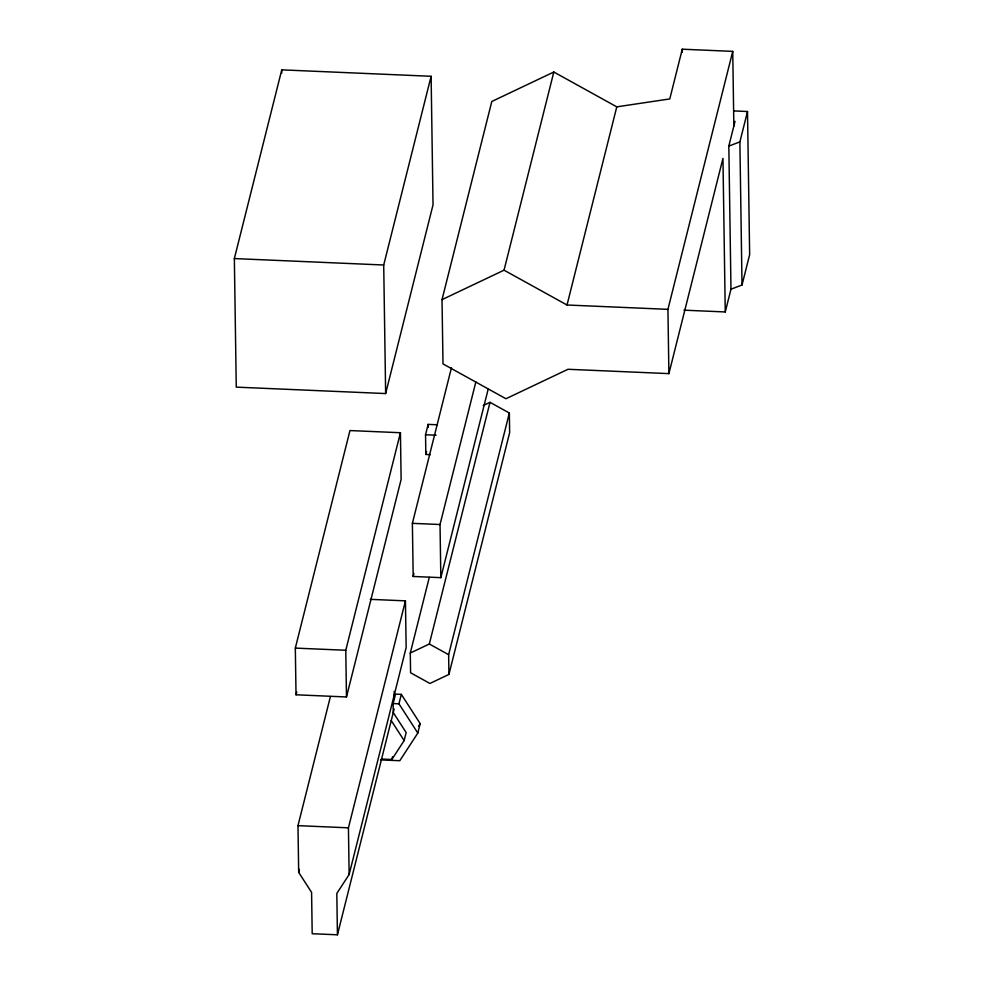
<?xml version="1.0" encoding="UTF-8"?>
<svg xmlns="http://www.w3.org/2000/svg" width="984" height="984" viewBox="0 0 984 984"><rect width="100%" height="100%" fill="white"/><g stroke="black" fill="none" stroke-linecap="round" stroke-linejoin="round"><path stroke-width="1.48" d="M234.352 258.571L281.756 69.852L431.115 76.285L433.034 204.832L385.642 393.563L236.271 387.13L234.352 258.571L383.711 265.003L431.115 76.285M295.323 648.099L349.96 430.562L400.427 432.726L401.128 479.429L346.479 696.967L296.024 694.79L295.323 648.099L345.778 650.264L400.427 432.726M296.024 694.79L296.774 691.814M394.141 709.009L337.438 934.8L312.199 933.718L311.584 892.365L298.681 872.353L297.98 825.65L330.403 696.598M683.966 310.169L725.257 311.953L722.957 158.399L668.899 373.625L567.977 369.283L505.961 398.741L442.997 363.908L442.025 299.628L491.803 101.475L553.82 72.016L616.784 106.85L669.784 98.929L682.269 49.2L732.736 51.377L733.855 126.087M298.681 872.353L299.419 869.389M430.352 454.657L425.838 454.46L425.543 434.743L428.138 424.387L437.179 424.781M425.838 454.46L426.576 451.508M488.261 388.84L440.832 577.657L413.182 576.464L412.382 523.34L451.484 367.647M337.438 934.8L336.811 893.447L349.136 874.518L348.434 827.827L405.445 600.855L370.279 599.342M413.182 576.464L413.92 573.5M349.136 874.518L406.146 647.558L405.445 600.855M381.435 759.045L391.829 759.5L404.153 740.571L406.158 732.551L393.256 712.551L393.12 703.56L395.494 694.126L401.324 694.372L420.193 723.621L417.819 733.055L399.799 760.718L380.623 759.894M440.832 577.657L440.032 524.521L475.887 381.804M442.025 299.628L504.042 270.182L553.82 72.016M483.23 405.543L490.02 402.321L509.343 413.009L509.638 432.739L448.938 674.421L429.91 683.462L410.586 672.773L410.291 653.044L429.295 577.374M417.819 733.055L398.951 703.806L401.324 694.372M391.829 759.5L392.493 756.819M410.291 653.044L429.319 644.003L490.02 402.321M448.938 674.421L448.642 654.692L509.343 413.009M732.736 51.377L667.927 309.345L567.018 305.003L616.784 106.85M725.257 311.953L730.977 289.185L728.824 146.062L735.036 121.34M730.977 289.185L742.022 285.003L739.882 141.893L747.508 111.512L733.929 110.921M742.022 285.003L749.648 254.622L747.508 111.512M418.544 726.13L420.193 723.621M728.824 146.062L739.882 141.893M425.543 434.743L436.084 435.186M412.382 523.34L440.032 524.521M393.12 703.56L398.951 703.806M297.98 825.65L348.434 827.827M504.042 270.182L567.018 305.003M429.319 644.003L448.642 654.692M391.238 720.571L404.153 740.571M682.269 49.2L682.318 52.263M667.927 309.345L668.899 373.625M428.138 424.387L428.188 427.425M394.203 691.481L394.313 698.837M383.711 265.003L385.642 393.563M345.778 650.264L346.479 696.967M281.756 69.852L281.805 72.914"/></g></svg>
